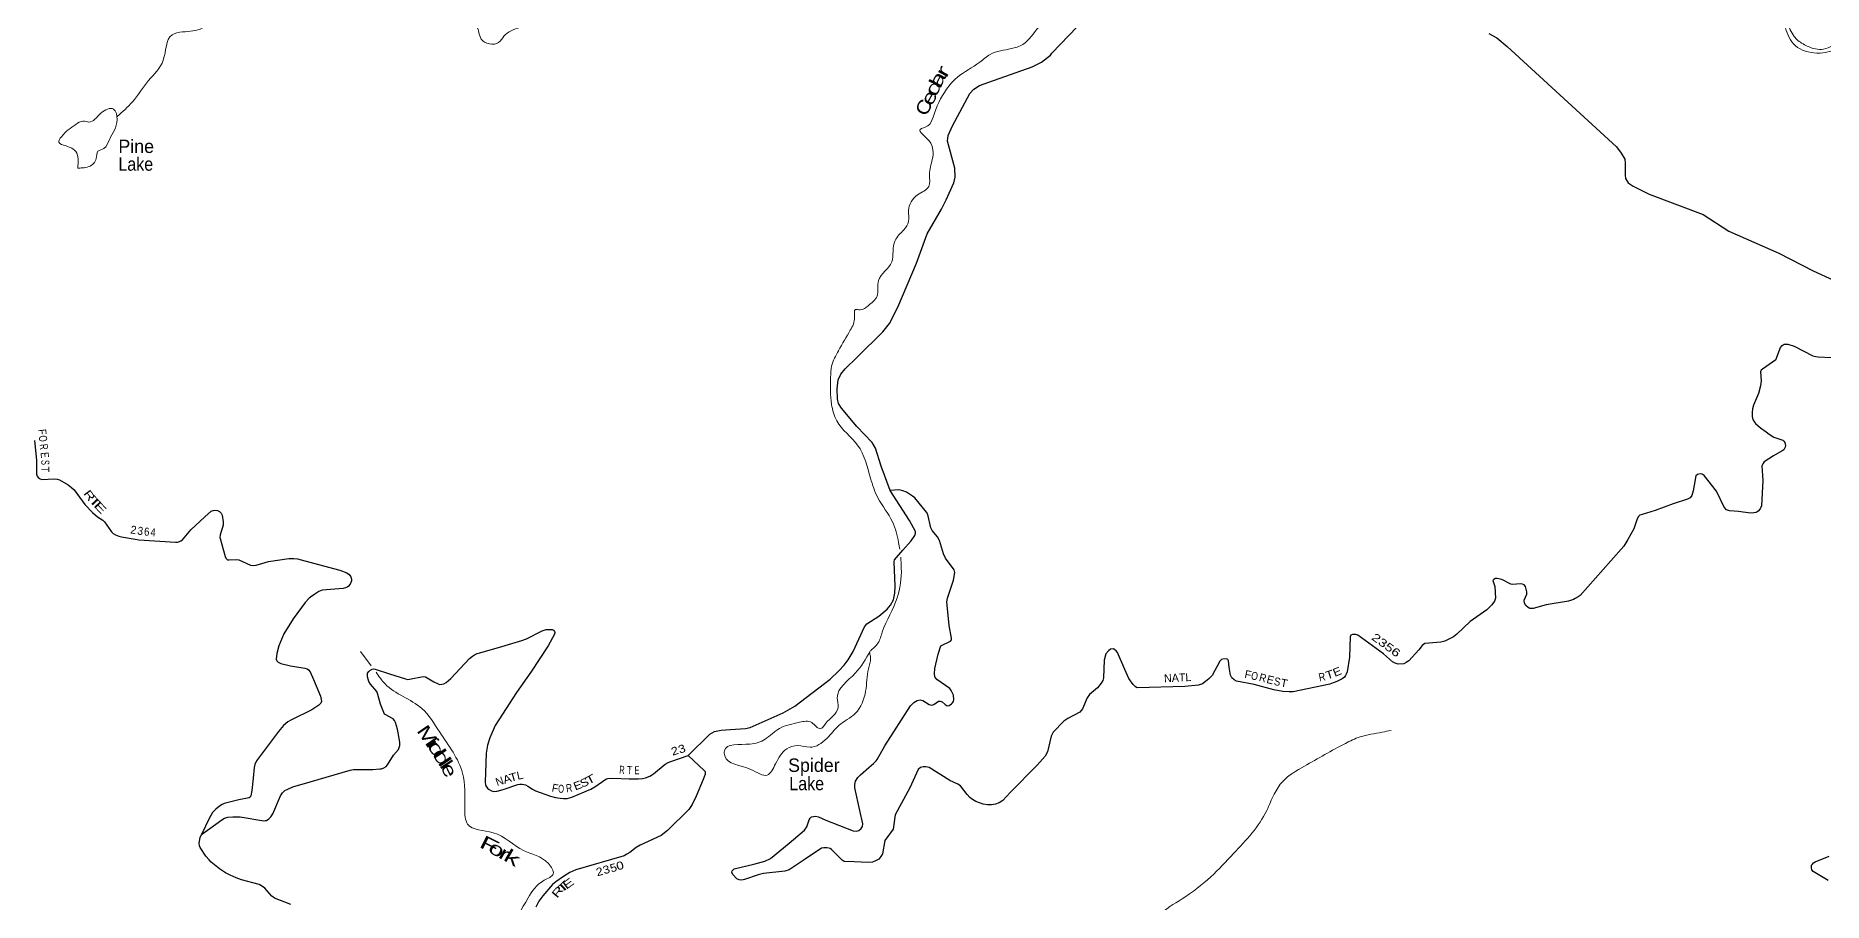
# Model space of a CAD drawing. Header units: feet. Extents: x -751810 to -497223, y -177792 to 12311.
# Drawn here: x -617263 to -590454, y -28382 to -15385 of the extents above; entities that cross this region are included whole.
import ezdxf
from ezdxf.enums import TextEntityAlignment as Align

# ---------------------------------------------------------------- set-up
doc = ezdxf.new("R2010")
doc.units = ezdxf.units.FT
doc.header["$LTSCALE"] = 80
doc.layers.add('29', color=7, linetype='Continuous', lineweight=25)
doc.layers.add('39', color=7, linetype='Continuous', lineweight=13)
doc.layers.add('30', color=7, linetype='Continuous')
doc.layers.add('41', color=7, linetype='Continuous')

msp = doc.modelspace()

# ---------------------------------------------------------------- linework, layer by layer
at = {"layer": '29'}
msp.add_line((-604768.39, -26360.79), (-604700.17, -26301.93), dxfattribs=at)
for points in [[(-604447.7, -22207.24), (-604582.08, -21840), (-604670.31, -21572.47), (-604716.86, -21486.74), (-604947.12, -21244.93), (-605178.44, -20969.12), (-605221.34, -20899.37), (-605240.56, -20828.86), (-605242.8, -20683.64), (-605227.75, -20546.79), (-605186.4, -20461.25), (-605125.23, -20380.12), (-604946.44, -20209.65), (-604560.15, -19823.93), (-604458.87, -19700.61), (-604332.96, -19454.08), (-604053.62, -18797.77), (-603892.66, -18354.24), (-603677.63, -17988.07), (-603606.7, -17845.43), (-603491.37, -17589.01), (-603472.15, -17505.67), (-603477.66, -17369.68), (-603586.97, -16967.11), (-603581.07, -16883.85), (-603512.29, -16737.2), (-603254.3, -16251.14), (-603191.69, -16185.9), (-603106.94, -16129.34), (-602969.82, -16079.72), (-602320.78, -15850.72), (-602177.88, -15783.18), (-602088.18, -15712.67), (-602043.33, -15674.2), (-602024.1, -15648.56), (-601643.4, -15252.7)], [(-595470.51, -15352.8), (-595347.72, -15417.78), (-595192.75, -15547.88), (-593555.65, -17053.34), (-593483.2, -17148.61), (-593431.95, -17238.36), (-593425.84, -17296.54), (-593425.54, -17475.55), (-593418.13, -17524.59), (-593380.69, -17590.93), (-593302.83, -17639.51), (-593065.23, -17761.59), (-592254.3, -18066.42), (-591869.67, -18318.23), (-591121.83, -18645.09)], [(-591121.83, -18645.09), (-590607.79, -18909.25), (-590299.05, -19053.6)], [(-591163.69, -20246.2), (-591093.61, -20063.32), (-591071.18, -20031.27), (-591039.14, -20012.03), (-590987.88, -20012.03), (-590891.89, -20040.66), (-590613.02, -20185.13), (-590564.97, -20197.94), (-590528.2, -20201.46), (-590333.55, -20209.07)], [(-591163.69, -20246.2), (-591365.06, -20384.23), (-591384.29, -20403.46), (-591394.11, -20427.15), (-591387.86, -20563.22), (-591397.1, -20634.24), (-591427.2, -20750.07), (-591498.37, -20926.11), (-591514.04, -20982.01), (-591522.05, -21031.69), (-591522.05, -21095.8), (-591510.83, -21139.06), (-591486.81, -21182.34), (-591470.79, -21199.96), (-591395.31, -21264.55), (-591310.6, -21324.97), (-591267.35, -21360.23), (-591194, -21405.72)], [(-591194, -21405.72), (-591061.58, -21449.66), (-591043.96, -21464.08), (-591029.54, -21484.92), (-591020.74, -21529.53), (-591023.13, -21553.83), (-591034.35, -21574.67), (-591047.16, -21593.9), (-591072.09, -21611.85), (-591201.36, -21687.18)], [(-591194, -21405.72), (-591061.58, -21449.66), (-591043.96, -21464.08), (-591029.54, -21484.92), (-591020.74, -21529.53), (-591023.13, -21553.83), (-591034.35, -21574.67), (-591047.16, -21593.9), (-591072.09, -21611.85), (-591201.36, -21687.18)], [(-617280.26, -21456.78), (-617252.36, -21753.3), (-617250.06, -21959.22), (-617241.3, -21993.24), (-617227.47, -22011.04), (-617197.83, -22030.81), (-617169.99, -22041.24), (-616980.9, -22030.16), (-616942.9, -22034.77), (-616909.31, -22048.61), (-616774.93, -22119.8), (-616725.4, -22158.7), (-616687.98, -22194.94), (-616525.63, -22413.71), (-616412.51, -22534.56), (-616336.22, -22602.31), (-616259.08, -22650.47), (-616231.48, -22677.46), (-616127.45, -22827.76), (-616103.03, -22853.45), (-616067.46, -22873.23), (-616016.08, -22891.02), (-615974.91, -22903.67), (-615773.01, -22938.48), (-615719.03, -22946.28), (-615166.33, -22981.99), (-615137.69, -22980.01), (-615107.2, -22972.14), (-615088.28, -22962.21), (-615064.57, -22944.42), (-614937.64, -22796.66), (-614725.83, -22603.6)], [(-591201.36, -21687.18), (-591339.43, -21775.31), (-591361.86, -21807.36), (-591373.02, -21834.75), (-591361.12, -22056.91), (-591381.08, -22435.59), (-591401.1, -22483.58), (-591429.14, -22515.72), (-591461.17, -22534.96), (-591493.21, -22541.37), (-591547.43, -22545.74), (-591725.44, -22519.14), (-591858.44, -22509.31), (-591903.5, -22494.54), (-591941.74, -22454.82), (-592056.38, -22214.76), (-592242.66, -21980.08), (-592271.72, -21961.21), (-592300.56, -21958.01), (-592342.21, -21964.42), (-592365.3, -21984.9), (-592407.7, -22209.65), (-592425.51, -22281.74), (-592447.93, -22313.79), (-592491.53, -22335.39), (-592706.32, -22403.77), (-592974.29, -22506.75), (-593168.78, -22563.8), (-593204.02, -22576.62), (-593227.93, -22600.1), (-593252.08, -22643.93), (-593293.25, -22782.28), (-593383.43, -22942.02), (-593447.08, -23042.12), (-593641.12, -23260.95)], [(-607478.39, -26181.92), (-607151.22, -25862.69), (-607082.73, -25820.43), (-606984.64, -25801.79), (-606842.91, -25790.67), (-606619.42, -25776.14), (-606548.94, -25760.12), (-606502.14, -25741.55), (-606052.38, -25538.96), (-605946.64, -25482.14), (-605876.18, -25439.59), (-605349.8, -25035.93), (-605220.07, -24911.7), (-605139.98, -24825.16), (-605079.11, -24748.24), (-605002.81, -24619.21), (-604831.93, -24251.89), (-604797.19, -24206.56), (-604616.65, -24093.59), (-604492.84, -23988.6), (-604441.34, -23928.25), (-604399.94, -23847.57), (-604380.71, -23745), (-604375.14, -23642.16), (-604391.06, -23275.99), (-604383.92, -23248.19), (-604257.73, -23103.57), (-604133.21, -22958.89), (-604077.64, -22880.23), (-604068.03, -22848.18), (-604071.17, -22822.6), (-604160.89, -22654.38), (-604447.7, -22207.24)], [(-604700.17, -26301.93), (-604657.47, -26262.71), (-604641.45, -26240.28), (-604530.11, -26036.52), (-604143.84, -25434.95), (-604093.6, -25384.48), (-604045.55, -25355.63), (-603998.74, -25344.77), (-603959.05, -25355.63), (-603862.93, -25416.53), (-603826.25, -25425.2), (-603792.45, -25416.53), (-603724.24, -25367.88), (-603696.34, -25365.24), (-603670.71, -25374.86), (-603622.65, -25416.53), (-603591.55, -25435.28), (-603564.98, -25429.35), (-603529.74, -25406.91), (-603520.13, -25397.3), (-603497.7, -25371.65), (-603492.55, -25341.91), (-603500.91, -25275.5), (-603536.15, -25204.98), (-603556.23, -25176.37), (-603751.25, -25039.4), (-603776.43, -25003.05), (-603782.84, -24954.97), (-603778.86, -24876.79), (-603728.71, -24662.24), (-603687.02, -24535.41), (-603542.53, -24467.2), (-603526.6, -24448.54), (-603526.6, -24422.9), (-603566.02, -24228.75), (-603600.4, -23876.1), (-603590.67, -23823.52), (-603497.02, -23553), (-603478.55, -23437.29), (-603488.62, -23395.33), (-603620.36, -23222.02), (-603648.34, -23158.43), (-603709.21, -22956.5), (-603737.91, -22899.19), (-603819.65, -22805.13), (-603837.36, -22767.39), (-603882.21, -22568.66), (-603904.41, -22531.12), (-604080.83, -22318.65), (-604114.6, -22289.83), (-604205.78, -22228.91), (-604260.24, -22209.68), (-604316.91, -22198.64), (-604447.7, -22207.24)], [(-614725.83, -22603.6), (-614630.61, -22516.81), (-614602.15, -22505.42), (-614580.41, -22501.47), (-614538.91, -22507.4), (-614507.29, -22523.22), (-614482.77, -22544.63), (-614467.77, -22574.63), (-614449.98, -22675.48), (-614453.7, -22727.26), (-614497.41, -22871.25), (-614502.35, -22908.83), (-614499.45, -22927.94), (-614424.61, -23197.7), (-614411.45, -23223.24), (-614401.57, -23233.13), (-614385.76, -23245), (-614363.73, -23247.24), (-614255.33, -23241.04), (-614215.11, -23247.1), (-614039.93, -23328.05), (-614000.59, -23332.61), (-613956.93, -23326.07), (-613769.91, -23270.64), (-613469.81, -23227.21), (-613438.19, -23225.23), (-613393.06, -23224.45), (-613337.41, -23233.14), (-613095.87, -23298.11), (-612703.12, -23402.23), (-612599.31, -23442.75), (-612563.74, -23468.46), (-612535.14, -23500.52), (-612526.19, -23533.72), (-612526.19, -23563.38), (-612548.29, -23612.1), (-612575.6, -23644.45), (-612593.38, -23656.32), (-612615.12, -23668.18), (-612650.47, -23675.41), (-612966.5, -23701.19), (-613018.26, -23721.57), (-613079.52, -23761.12), (-613143.75, -23806.61), (-613160.54, -23820.45), (-613220.69, -23886.47), (-613402.17, -24129.6), (-613541.07, -24357.84), (-613618.03, -24538.28), (-613647.69, -24652.88), (-613655.57, -24734.04), (-613647.67, -24761.73), (-613627.11, -24779.32), (-613585.42, -24801.28), (-613441.97, -24838.09), (-613225.76, -24870.49), (-613192.1, -24880.54), (-613172.41, -24894.22), (-613146.72, -24923.88), (-613098.21, -25042.87), (-612990.7, -25293.49), (-612980.72, -25339.15), (-612978.74, -25368.81), (-612988.62, -25396.5), (-613016.5, -25426.73), (-613122.86, -25495.92), (-613428.33, -25645.66), (-613481.35, -25676.5), (-613546.9, -25730.69), (-613624, -25822.7), (-613950.04, -26262.64), (-613975.15, -26317.26), (-613985.61, -26359.53), (-614000.89, -26520.45), (-614022.11, -26705.77), (-614035.01, -26784.69), (-614046.87, -26806.44), (-614063.35, -26816.63), (-614216.77, -26844.63), (-614437.19, -26898.87), (-614467.8, -26915.21), (-614509.3, -26940.92), (-614564.17, -26987.52), (-614610.09, -27037.81), (-614664.44, -27126.82), (-614777.59, -27367.73)], [(-593641.12, -23260.95), (-594100.2, -23778.67), (-594129.92, -23801.04), (-594174.77, -23826.68), (-594200.4, -23842.71), (-594277.3, -23864.02), (-594610.27, -23921.34), (-594802.71, -23974.12), (-594854.77, -23974.96), (-594879.6, -23961.3), (-594914.84, -23929.25), (-594937.26, -23893.99), (-594939.74, -23852.84), (-594902.02, -23762.58), (-594902.02, -23723.9), (-594918.04, -23647.19), (-594939.32, -23621.01), (-594962.89, -23608.72), (-595001.15, -23605.41), (-595109.85, -23614.59), (-595139.1, -23608.72), (-595272.53, -23542.41), (-595347.35, -23525.39), (-595369.77, -23525.39), (-595394.95, -23539.24), (-595408.22, -23557.44), (-595377.83, -23645.61), (-595370.62, -23819.68), (-595382.59, -23865.14), (-595424.24, -23919.63), (-595499.99, -23994.21), (-595749.89, -24169.6), (-595950.06, -24362.28), (-595997.7, -24400.42), (-596087.41, -24445.29), (-596129.06, -24464.52), (-596188.31, -24480.02), (-596429.86, -24499.74), (-596468.66, -24531.83), (-596518.93, -24597.36), (-596670.05, -24759.33), (-596712.14, -24788.25), (-596744.18, -24804.28), (-596828.09, -24809.2), (-596875.53, -24797.87), (-596913.98, -24775.43), (-597048.8, -24657.57), (-597432.99, -24377.98), (-597466.49, -24366.93), (-597513.08, -24365.16), (-597538.71, -24377.98), (-597549.77, -24400.75), (-597558.33, -24708.32), (-597596.38, -24926.08), (-597608.94, -24962.86), (-597620.18, -24982.53), (-597636.18, -25006.13), (-597670.06, -25031.86), (-597750.16, -25073.53), (-597802.78, -25092.68), (-597856.7, -25110.3), (-598404.13, -25224.02), (-598464.6, -25227.38), (-598560.71, -25220.97), (-598694.52, -25194.51), (-598989.6, -25116.9), (-599255.92, -25063.91), (-599290.86, -25045.13), (-599323.2, -25015.83), (-599342.43, -24977.37), (-599361.96, -24857.42), (-599374.46, -24759.41), (-599384.07, -24743.39), (-599406.68, -24732.34), (-599460.97, -24733.77), (-599480.19, -24743.39), (-599504.07, -24767.79), (-599620.39, -24978.63), (-599669.21, -25028.65), (-599717.27, -25073.53), (-599765.32, -25105.58), (-599825.3, -25125.21), (-600028.78, -25147.92), (-600742.23, -25165.39), (-600771.3, -25150.47), (-600806.54, -25118.41), (-600866.84, -25024.25), (-600928.27, -24891.09)], [(-614777.59, -27367.73), (-614471.76, -27144.6), (-614433.37, -27122.82), (-614380.85, -27105.05), (-614305.76, -27099.11), (-614197.84, -27102.95), (-613843.34, -27160.42), (-613822.59, -27158.44), (-613804.81, -27154.49), (-613768.24, -27128.78), (-613735.64, -27099.12), (-613706.44, -27053.73), (-613592.52, -26784.87), (-613563.71, -26739.22), (-613526.17, -26707.58), (-613484.67, -26683.85), (-613408.06, -26651.74), (-613146.89, -26576.57), (-612549.52, -26400.19), (-612497.58, -26393.16), (-612454.11, -26389.21), (-612209.8, -26389.01), (-612100.37, -26383.28), (-612076.66, -26379.32), (-612045.04, -26367.46), (-612009.73, -26344.23), (-611987.73, -26320), (-611896.63, -26177.28), (-611824.7, -26090.61), (-611817.78, -26074.79), (-611802.16, -26029.83), (-611800.99, -25981.85), (-611837.53, -25785.08), (-611866.2, -25685.23), (-611883.99, -25653.59), (-611901.59, -25633.52), (-612020.34, -25568.56), (-612030.23, -25558.67), (-612041.53, -25537.95), (-612092.21, -25410.72), (-612132, -25264.03), (-612149.26, -25223.37), (-612242.54, -25111.03), (-612266.38, -25070.24), (-612288.11, -25001.03), (-612290.09, -24969.39), (-612286.2, -24948), (-612268.35, -24919.96), (-612252.54, -24904.14), (-612216.14, -24883.86), (-612193.26, -24882.38), (-612173.5, -24884.36), (-611959.13, -24958.48), (-611717, -25032.67), (-611681.43, -25038.6), (-611658.09, -25038.24), (-611450.22, -24997.08), (-611420.06, -25000.44), (-611291.66, -25077.72), (-611228.89, -25107.81), (-611205.17, -25113.75), (-611174.14, -25112.75), (-611141.93, -25105.84), (-611108.34, -25088.04), (-611037.18, -25026.36), (-610757.69, -24725.81), (-610714.09, -24690.58), (-610682.47, -24668.83), (-610644.92, -24651.03), (-610602.67, -24639.89), (-610272.66, -24544.52), (-609975.03, -24458.3), (-609900.89, -24429.56), (-609665.7, -24312.43), (-609636.09, -24301.02), (-609606.44, -24293.11), (-609560.99, -24291.13), (-609517.51, -24293.11), (-609500.22, -24300.03), (-609483.92, -24318.82), (-609477.99, -24336.62), (-609478.49, -24346.5), (-609481.94, -24360.35), (-609577.55, -24536.56), (-609837.57, -24931.55), (-610050.83, -25233.81), (-610261.97, -25560.01)], [(-600928.27, -24891.09), (-601037.21, -24634.42), (-601058.15, -24609.57), (-601098.08, -24583.14), (-601143.83, -24585.36), (-601174.97, -24608.78), (-601213.42, -24653.65), (-601238.81, -24750.79), (-601248.2, -25016.36), (-601261.47, -25057.51), (-601283.9, -25095.98), (-601340.67, -25163.87), (-601460.11, -25265.86), (-601493.57, -25317.79), (-601562.63, -25480.61), (-601601.87, -25528.84), (-601785.27, -25624.02), (-601844.56, -25666.51), (-602001.54, -25833.19), (-602033.76, -25893.39), (-602088.48, -26127.81), (-602123.28, -26188.97), (-602242.55, -26323.68), (-602647.62, -26734.89), (-602757.64, -26855.67), (-602812.62, -26890.51), (-602869.77, -26913.36), (-602930.64, -26922.98), (-602988.31, -26922.98), (-603052.22, -26912.28), (-603164.51, -26871.7), (-603215.77, -26839.64), (-603254.22, -26810.8), (-603293.23, -26768.12), (-603392.03, -26637.64), (-603433.63, -26608.86), (-603552.42, -26555.54), (-603862.34, -26361.63), (-603914.2, -26349.23), (-603955.84, -26349.23), (-603994.29, -26358.85), (-604029.8, -26389.26), (-604153.98, -26665.85), (-604374.14, -27071.87), (-604404.16, -27284.94), (-604529.36, -27453.58), (-604564.56, -27656.98), (-604586.36, -27697.94), (-604619.02, -27733.91), (-604670.28, -27762.76), (-604715.13, -27778.78), (-604777.57, -27784.92), (-604990.67, -27775.83)], [(-610261.97, -25560.01), (-610374, -25733.09), (-610451.75, -25914.64), (-610487.32, -26025.37), (-610509.98, -26145.28), (-610524.16, -26582.62), (-610518.79, -26621.62), (-610511.03, -26638.39), (-610487.32, -26670.03), (-610464.33, -26688.93), (-610427.31, -26711.05), (-610406.66, -26717.78), (-610390.77, -26720.64), (-610355.2, -26716.69), (-610344.18, -26714.57), (-610254.05, -26691.56), (-610032.8, -26614.66), (-610001.37, -26608.8), (-609969.56, -26610.71), (-609918.18, -26622.57), (-609882.83, -26639.25), (-609812.09, -26687.03), (-609767.49, -26709.77), (-609541.87, -26791.97), (-609466.33, -26809.13), (-609396.47, -26820.32), (-609349.38, -26823.57), (-609293.71, -26824.27), (-609256.47, -26817.16), (-609225, -26808.18), (-608940.37, -26683.65), (-608878.42, -26650.48), (-608711.82, -26538.29), (-608685.04, -26527.65), (-608610.47, -26520.32), (-608361.73, -26530.77), (-608222.62, -26531.61), (-608162.37, -26525.46), (-608119.85, -26515.79), (-608055.4, -26492.74), (-608026.21, -26477.38), (-607997.33, -26456.46), (-607821.39, -26310.93), (-607777.91, -26285.06), (-607740.43, -26270.58), (-607478.39, -26181.92)], [(-607478.39, -26181.92), (-607237.6, -26406.02), (-607224.66, -26423.12), (-607224.66, -26461.54), (-607251.36, -26539.57), (-607358.7, -26788.62), (-607416.78, -26916.25), (-607470.73, -26989.57), (-607788.24, -27306.91), (-607881.27, -27380.66), (-608198.11, -27527.86), (-608257.83, -27560.77), (-608355.02, -27633.53), (-608396.65, -27662.35), (-608440.11, -27687.95), (-609162.91, -27897.05), (-609250.67, -27936.64), (-609346.73, -27994.31), (-609465.21, -28074.41), (-609514.43, -28115.79), (-609657.34, -28285.85), (-609718.18, -28365.95), (-609764.86, -28455.06)], [(-605965.82, -27495.27), (-605734.18, -27302.42), (-605698.69, -27249.92), (-605663.45, -27144.15), (-605647.43, -27121.71), (-605628.17, -27101.31), (-605570.54, -27092.87), (-605525.69, -27102.48), (-605412.7, -27152.86), (-605005.39, -27311.33), (-604958.62, -27314.03), (-604920.18, -27304.41), (-604881.73, -27275.56), (-604864.97, -27245.01), (-604859.31, -27205.05), (-604902.46, -27004.2), (-604979.42, -26666.44), (-604977.85, -26615.28), (-604968.23, -26567.2), (-604932.99, -26512.71), (-604893.59, -26468.8), (-604768.39, -26360.79)], [(-613435.09, -28417.85), (-613681.26, -28320.14), (-613706.9, -28303.05), (-613720.75, -28290.52), (-613829.39, -28169.16), (-613863.31, -28144.92), (-613912.01, -28117.88), (-614177.85, -28044.83), (-614256.71, -28015.32), (-614345.02, -27978.29), (-614416.01, -27942.72), (-614507.4, -27881.43), (-614629.9, -27778.88), (-614661.65, -27748.48), (-614712.51, -27690.56), (-614799.09, -27563.04), (-614809.37, -27533.88), (-614812.22, -27494), (-614798.88, -27411.14), (-614777.59, -27367.73)], [(-604990.67, -27775.83), (-605136.63, -27769.61), (-605170.07, -27753.14), (-605326.53, -27592.8), (-605349.48, -27576.85), (-605394.33, -27567.24), (-605442.39, -27564.03), (-605478.61, -27572.87), (-605724.1, -27734.39), (-605961.4, -27894.17), (-606026.46, -27918.42), (-606349.05, -27951.87), (-606427.55, -27969.98), (-606630.98, -28041.61), (-606672.83, -28051.56), (-606714.28, -28044.82), (-606749.52, -28028.79), (-606807.02, -27966.14), (-606823.21, -27929.43), (-606816.8, -27910.2), (-606788.58, -27880.67), (-606491.4, -27810.43), (-606329.83, -27765.96), (-606244.06, -27726.91), (-605965.82, -27495.27)], [(-590380.75, -28054.42), (-590606.11, -27920.95), (-590624.25, -27897.36), (-590632.26, -27865.3), (-590629.06, -27828.44), (-590617.84, -27810.81), (-590601.24, -27792.63), (-590576.19, -27775.55), (-590367.94, -27692.21)]]:
    msp.add_lwpolyline(points, dxfattribs=at)
at = {"layer": '39'}
msp.add_line((-612393.93, -24618.75), (-612230.87, -24834.37), dxfattribs=at)
for points in [[(-590857.32, -8561.5), (-590324.82, -8669.45), (-590099.32, -8691.07), (-589928.7, -8740.08), (-589769.72, -9010.76), (-589437.55, -9171.15), (-589314.12, -9144.82), (-589237.38, -9137.93), (-589070.14, -9271.59), (-588624.11, -9248.19), (-588377.54, -9213.66), (-588221.56, -9169.68), (-587621.63, -9106.29), (-587060.55, -9076.6), (-586873.62, -8988.71), (-586602.91, -9083.63), (-586375.07, -9085.11), (-586172.5, -8902.68), (-585879.98, -8895.08), (-585546.65, -8857.85), (-585215.66, -8840.75), (-584824.22, -8951.64), (-584518.01, -8970.46), (-584353.31, -9011.31), (-584036.59, -9254.16), (-583771.32, -9185.64), (-583680.66, -9191.06), (-583512.8, -9411.46), (-583243.88, -9617.27), (-582841.16, -9778.75), (-582520.18, -9882.51), (-582256.27, -10023.7), (-582147.49, -10281.51), (-582102.27, -10604.89), (-581939.79, -10657.81), (-581689.6, -10649.55), (-581580.5, -10762.15), (-581505.97, -10892.37), (-581256.43, -11049.48), (-581017.85, -11260.88), (-580633.69, -11323.25), (-580459.82, -11420.71), (-580200.07, -11569.91), (-579866.9, -11667.81), (-579716.96, -11748.77), (-579213.68, -12303.05), (-578853.37, -12720.01), (-578431.43, -12940.28), (-578219.09, -12903.21), (-577950.05, -12850.87), (-577709.2, -12921.13), (-577342.25, -12799.71), (-577003.14, -12778.7), (-576738.61, -12881.59), (-576191.45, -12839.58), (-575884.95, -12840.26), (-575641.26, -12985.18), (-575543.06, -13148.03), (-575488.84, -13288.02), (-575217, -13437.41), (-575135.61, -13517.32), (-574589.95, -14070.24), (-574529.91, -14349.47), (-574535.52, -14698.29), (-574656.14, -15051.39), (-574804.86, -15270.96), (-575049.86, -15583.83), (-575218.71, -15926.1), (-575449.04, -16329.95), (-575724.44, -16527.4), (-575796.76, -16635.2), (-575824.22, -16963.51), (-575952.66, -17050.27), (-576394.32, -17303.65), (-576451.22, -17456.05), (-576357.68, -17784.21), (-576377.93, -18040.03), (-576527.7, -18074.03), (-576865.38, -18131.36), (-576901.37, -18362.74), (-576738.88, -18540.7), (-576604.41, -18706.13), (-576632.92, -18973.92), (-576865.86, -19038.91), (-577124.24, -19055.11), (-577296.63, -19242.04), (-577438.82, -19431.45), (-577503.81, -19710.78), (-577595.3, -20007.86), (-577658.4, -20295.29), (-577706.16, -20506.32)], [(-601045.49, -11826.63), (-601368.55, -11802.85), (-601575.08, -11895.07), (-601747.67, -12058.97), (-601814.39, -12127.42), (-601872.04, -12103.39), (-601953.38, -12064.48), (-602114.6, -12188.4), (-602417.94, -12283.56), (-602735.22, -12188.68), (-602898.25, -12306.49), (-603183.04, -12450.66), (-603500.8, -12555.45), (-603731.01, -12447.22), (-604017.43, -12456.19), (-604140.42, -12643.87), (-604323.9, -12894.15), (-604539.49, -13078.86), (-604768.66, -13123.96), (-605200.72, -13273.49), (-605383.11, -13429.01), (-605609.85, -13399.56), (-605774.47, -13343.46), (-606160.41, -13414.18), (-606706.98, -13491.47), (-606839.3, -13594.13), (-607098.76, -13888.37), (-607429.81, -14091.57), (-607598.12, -14247.53), (-607735.7, -14388.35), (-607933.61, -14525.22), (-608270.11, -14710.09), (-608513.1, -14746.67), (-608822.57, -14906.19), (-609373.88, -15128.55), (-609696.23, -15188.81), (-610000.79, -15259.73), (-610240.91, -15393.23), (-610320.49, -15485.48), (-610582.79, -15434.71), (-610649.2, -15247.02), (-610780.21, -15186.34), (-611023.7, -15176.52), (-611250.8, -15096.63), (-611534.23, -15075.44), (-611805.04, -15038.53), (-611999.44, -15006.07), (-612172.11, -15048.95), (-612348.49, -14958.58), (-612574.33, -14963.44), (-612724.74, -14879.96), (-613114.06, -14831.17), (-613206.51, -14947.22), (-613465.05, -14904.64), (-613611.23, -14938.28), (-613817.03, -15008.33), (-613920.41, -15027.21), (-614012.63, -15074.68), (-614133.67, -15078.86), (-614276.87, -15144.87), (-614434.69, -15226.55), (-614610.64, -15184.6), (-614764.5, -15268.42), (-615060.62, -15327.51), (-615219.27, -15372.85), (-615350.47, -15749.86), (-615572.08, -16057.42), (-615814.29, -16378.44), (-616042.8, -16595.38)], [(-597655.53, -13000.83), (-597781.29, -13019.13), (-597807.34, -13199.82), (-597684.65, -13268.3), (-597595.94, -13390.15), (-597629.84, -13564.55), (-597793.27, -13694.45), (-597892.02, -13818.36), (-597984.47, -13934.4), (-598176.55, -13954.47), (-598416.67, -13964.92), (-598479.16, -14027.47), (-598566.98, -14248.54), (-598694.74, -14335.22), (-598954.67, -14334.95), (-599383.37, -14381.73), (-599651.37, -14443.73), (-599984.16, -14453.24), (-600447.97, -14464.59), (-601069.06, -14478.98), (-601345.73, -14621.39), (-601437.84, -14850.4), (-601555.9, -14886.95), (-601721, -14821.15), (-601921.45, -14974.07), (-602220.78, -15254.93), (-602461.07, -15517.51), (-602632.33, -15578.59), (-602947.48, -15665.31), (-603104.41, -15781.3), (-603444.36, -16010.43), (-603603.26, -16186.87), (-603804.28, -16604.01), (-603883.16, -16736.62), (-603997.73, -16789.43), (-603864.36, -16963.13), (-603816.95, -17238.97), (-603858.67, -17467.58), (-603870.57, -17646.71), (-604037.89, -17772.46), (-604174.47, -18006.09), (-604171.88, -18173.59), (-604244.34, -18294.3), (-604374.6, -18457.54), (-604406.03, -18617.9), (-604423.3, -18776.69), (-604623.93, -19058.7), (-604643.64, -19292.04), (-604777.27, -19435.01), (-604898.14, -19495.68), (-604970.6, -19493.35), (-604982.07, -19597.87), (-605047.16, -19801.53), (-605224.49, -20110.5), (-605326.73, -20341.2), (-605342.25, -20508.12), (-605327.3, -20914.02), (-605250.72, -21160.54), (-604936.28, -21527.63), (-604742.86, -22021.96), (-604633.51, -22313.9), (-604413.61, -22675.94), (-604323.03, -22987.45), (-604305.85, -23084.85)], [(-591032.84, -14990.38), (-590851.13, -15439.8), (-590693.45, -15541.04), (-590450.19, -15587.13), (-590184.37, -15484.33), (-589853.38, -15592.27), (-589634.34, -15765.05), (-589237.56, -16045.43), (-589228.75, -16054.29)], [(-591033.49, -15230.23), (-590902.6, -15505.56), (-590594.27, -15643.41), (-590413.71, -15634.06), (-590295.18, -15603.63), (-590135.46, -15577.85), (-589932.52, -15623.33), (-589765.64, -15779.17), (-589669.78, -15837.11), (-589592.16, -15900.82), (-589425.05, -16042.55), (-589331.69, -16130.71), (-589328.14, -16161.01)], [(-616632.54, -17370.82), (-616660.74, -17123.83), (-616809.08, -17038.4), (-616916.06, -16982.53), (-616879.15, -16901.01), (-616661.48, -16714.35), (-616555.1, -16665.32), (-616464.91, -16680.31), (-616285.25, -16546.89), (-616095.88, -16486.4), (-616042.58, -16643.42), (-616084.01, -16801.44), (-616159.19, -16944.25), (-616240.03, -17074.79), (-616330.11, -17118.29), (-616355.8, -17226.39), (-616466.56, -17347.9), (-616563.9, -17366.96), (-616632.54, -17370.82)], [(-618485.21, -21964.75), (-618479.89, -22418.76), (-618573.72, -22885.72), (-618630.15, -23194.54), (-618694.34, -23432.51), (-618825.88, -23696.56), (-618998.47, -23860.46), (-619266.15, -23912.39), (-619585.24, -23934.44), (-619894.64, -24091.93), (-619959.2, -24279.47), (-619908.21, -24692.58), (-619635.4, -25223.73), (-619418.4, -25551.4), (-619333.73, -25858.69), (-619223, -26108.31), (-619035.99, -26243.4), (-618784.76, -26386.59), (-618071.56, -27192.06), (-617920.53, -27503.49), (-617966.9, -27812.63), (-618018.51, -28097.4), (-617954.14, -28347.56), (-617981.1, -28679.5), (-617823.7, -28981.05), (-617586.51, -29307.35), (-617097.87, -29708.26), (-616925.57, -29923.56), (-616696.08, -30176.99), (-616541.35, -30498.63), (-616541.12, -30861.7), (-616478.26, -31158.2), (-616592.11, -31374.41), (-616661.45, -31646.51), (-616737.76, -31823.58), (-616980.19, -32213.17), (-617063.15, -32470.71), (-617297.05, -32660.88), (-617379.66, -32845.82), (-617486.23, -33023.93), (-617761.76, -33378.17), (-618032.16, -33575.24), (-618382.07, -33862.55), (-618380.17, -34112.72), (-618399.57, -34398.52), (-618583.48, -34600.38), (-619079.14, -34969.75), (-619256.88, -35167.78), (-619328.31, -35318.78), (-619176.24, -35474.93), (-618908.6, -35671.1), (-618782.82, -35953.48), (-618791.62, -36037.91), (-619014.45, -36135.66), (-619185.52, -36376.25), (-619158.62, -36477.97), (-619035.57, -36473.84), (-618907.45, -36623.18), (-618866.58, -36852.41), (-618775.53, -36964.25), (-618572.57, -37166.41), (-618544.58, -37296.4), (-618537.87, -37399.48)], [(-604290.6, -23203.75), (-604281.19, -23372.03), (-604344.1, -23817.8), (-604566.33, -24329.06), (-604630.09, -24492.41), (-604744.75, -24609.76)], [(-604751.12, -24619.64), (-604971.31, -24945.39), (-605241.33, -25315.94), (-605229.9, -25459.52), (-605306.71, -25590.18), (-605412.98, -25697.71), (-605496.26, -25779.76), (-605624.2, -25686.91), (-605807.44, -25683.06), (-606106.62, -25774.32), (-606325.52, -25936.73), (-606551.58, -26010.17), (-606935.76, -26112.83), (-606930.01, -26183.61), (-606537.78, -26389.82), (-606292.7, -26474.32), (-606168.34, -26306.86), (-605999.81, -26082.31), (-605836.94, -26031.06), (-605650.4, -26057.21), (-605400.35, -25928.06), (-605216.58, -25730.23), (-604970.86, -25548.5), (-604816.96, -25216.59), (-604773.7, -24879.11), (-604742.26, -24718.76), (-604759.76, -24637.52)], [(-612157.19, -24931.8), (-612025, -25106.6), (-611472.84, -25475.26), (-611204.37, -25830.79), (-610861.72, -26444.87), (-610828.64, -26974.4), (-610786.02, -27211.76), (-610405.31, -27338.93), (-609948.56, -27605.7), (-609574.11, -27801.25), (-609502.55, -27954.82), (-609638.76, -28053.32), (-609879.12, -28317.92), (-610155.69, -28827.44), (-610290.62, -29133.74), (-610332.71, -29311.9), (-610389.39, -29751.82), (-610423.55, -30365.92), (-610347.92, -30703.18), (-610337.88, -31074.63), (-610279.01, -31431.52), (-610280.23, -31838.92), (-610177.37, -32144.78), (-610131.62, -32347.95), (-610315.2, -32539.73), (-610339.5, -32728.56), (-610217.53, -33127.8), (-610044.12, -33185.8), (-609942.51, -33344.37), (-610080.13, -33424.68), (-610072.99, -33576.19), (-609847.27, -33698.39), (-609797.43, -33899.68), (-609867.79, -34141.48), (-609778.34, -34364.21), (-609790.43, -34549.39), (-609836.77, -34796), (-609897.63, -34993.73), (-610001.11, -35077.15), (-610208.09, -35183.47), (-610415.92, -35439.03), (-610833.35, -36004.54), (-610911.11, -36225.94), (-611048.92, -36435.33), (-611012.3, -36733.01), (-611032.5, -36919.94), (-611180.68, -37076.56), (-611547.74, -37210.02), (-611665.92, -37373.65), (-611698.18, -37497.67), (-611733.68, -37597.38)], [(-609176.39, -31911.43), (-608844.66, -32058.4), (-608353.2, -31941.02), (-607764.79, -31508.07), (-607538.67, -31386.94), (-606925.82, -31179.56), (-606412.1, -31170.54), (-606043.93, -31444.21), (-605763.19, -31702.53), (-605637.02, -31864.83), (-605399.62, -31952.99), (-605026.86, -31829.79), (-604699.77, -31624.45), (-604497.81, -31425.19), (-604346.98, -31434.06), (-604033.68, -31280.72), (-603721.11, -31026.5), (-603487.85, -30670.91), (-603304.17, -30537.62), (-602842.71, -30290.2), (-602408.65, -30017.69), (-602163.88, -29618.09), (-602139.42, -29362.71), (-602032.54, -29051.48), (-601787.43, -28764.84), (-601666.96, -28716.26), (-601329.74, -28817.84), (-600837.72, -28744.86), (-600558.95, -28723.54), (-600490.68, -28669.25), (-600417.4, -28584.86), (-600070.62, -28331.74), (-599640.69, -28000.61), (-599298.87, -27652.53), (-598800.17, -27004.91), (-598689.42, -26760.36), (-598560.25, -26568.85), (-598236.46, -26341.21), (-597620.82, -25999.9), (-597402.02, -25902.02), (-597069.28, -25832), (-596935.38, -25804.02)]]:
    msp.add_spline(points, degree=3, dxfattribs=at)

# ---------------------------------------------------------------- texts
at = {"layer": '30'}
for s, rotation, width, p in [('F', 277.033, 0.85, (-617223.17, -21334.7)), ('O', 277.033, 0.75, (-617212.48, -21434.47)), ('R', 275.375, 0.75, (-617201.14, -21556.85)), ('E', 275.375, 0.8, (-617187.26, -21679.88)), ('S', 270.64, 0.7, (-617178.93, -21785.83)), ('T', 270.64, 0.85, (-617180.83, -21889.75)), ('R', 306.579, 1.4, (-616506.21, -22317.24)), ('T', 313.108, 2, (-616417.83, -22417.06)), ('E', 313.108, 1.75, (-616338.68, -22504.82)), ('3', 351.778, 0.95, (-615703.35, -22871.4)), ('6', 356.303, 0.9, (-615601.8, -22883.71)), ('4', 356.303, 0.85, (-615506.98, -22890.87)), ('O', 348.747, 0.8, (-598994.58, -25047.09)), ('T', 18.041, 1.2, (-597839.45, -25025.2)), ('E', 22.485, 1.15, (-597722.28, -24979.71)), ('R', 345.264, 0.9, (-598874.17, -25075.04)), ('S', 348.814, 0.9, (-598653.68, -25131.23)), ('T', 348.814, 1.05, (-598551.97, -25153.88)), ('R', 11.735, 0.85, (-597959.74, -25060.24)), ('2', 18.693, 1.2, (-607660.81, -26168.42)), ('3', 18.693, 1.2, (-607554.63, -26136.78)), ('A', 19.166, 1.15, (-610174.23, -26590.14)), ('T', 16.574, 1.2, (-610084.6, -26562.62)), ('L', 12.717, 1.05, (-609988.35, -26536.35)), ('S', 23.63, 1.2, (-609011.1, -26641.3)), ('T', 27.424, 1.45, (-608915.05, -26591.39)), ('R', 357.594, 0.7, (-608473.16, -26456.02)), ('T', 357.594, 0.85, (-608356.98, -26460.9)), ('E', 359.654, 0.7, (-608245.85, -26461.47)), ('F', 348.967, 0.95, (-609485.02, -26728.55)), ('O', 357.799, 0.65, (-609386.15, -26739.82)), ('R', 8.18, 0.8, (-609255.24, -26727.34)), ('E', 21.63, 1.15, (-609113.08, -26684.33)), ('2', 16.135, 1.15, (-608791.47, -27979.87)), ('3', 16.135, 1.15, (-608689.28, -27949.66)), ('5', 16.135, 1.15, (-608582.59, -27921.71)), ('0', 16.135, 1.25, (-608484.44, -27890.07)), ('R', 49.958, 1.5, (-609390.15, -28263.92)), ('T', 42.958, 1.95, (-609316.08, -28199.18)), ('E', 36.054, 1.5, (-609241.46, -28149.12))]:
    msp.add_text(s, height=120, rotation=rotation, dxfattribs=dict(at, width=width)).set_placement(p, align=Align.CENTER)
for s, rotation, p in [('2', 350.218, (-615807.22, -22855.14)), ('F', 348.747, (-599093.01, -25024.95)), ('E', 345.264, (-598760.8, -25104.02)), ('N', 19.166, (-610287.26, -26623.51))]:
    msp.add_text(s, height=120, rotation=rotation, dxfattribs=at).set_placement(p, align=Align.CENTER)
at = {"layer": '30', "width": 1.35}
msp.add_text('2356', height=120, rotation=323.955, dxfattribs=at).set_placement((-597240.34, -24431.6))
at = {"layer": '30'}
msp.add_text('NATL', height=120, rotation=2.903, dxfattribs=at).set_placement((-600338.62, -25083.94))
at = {"layer": '41'}
for s, rotation, width, p in [('d', 61.984, 1.6, (-603713.05, -16212.01)), ('a', 61.572, 1.55, (-603652.44, -16086.52)), ('r', 61.253, 1.6, (-603573.8, -15965.26)), ('C', 64.68, 1.2, (-603853.66, -16500.24)), ('e', 62.394, 1.4, (-603778.64, -16359.97)), ('M', 304.395, 1.4, (-611470.33, -25937.95)), ('i', 303.643, 1.45, (-611393.81, -26051.52)), ('d', 303.643, 1.8, (-611331.21, -26139.96)), ('d', 303.643, 1.8, (-611255.75, -26264.66)), ('l', 303.179, 1.35, (-611187.83, -26368.96)), ('e', 296.084, 1.35, (-611151.37, -26443.84)), ('F', 333.844, 1.7, (-610501.33, -27608.93)), ('o', 329.688, 1.5, (-610398.7, -27671.08)), ('r', 329.688, 1.65, (-610277.98, -27739.04)), ('k', 329.737, 1.7, (-610166.28, -27799.08))]:
    msp.add_text(s, height=200, rotation=rotation, dxfattribs=dict(at, width=width)).set_placement(p, align=Align.CENTER)
for s, p in [('Pine', (-616024.03, -17143.64)), ('Spider', (-605979.5, -26426.63))]:
    msp.add_text(s, height=200, dxfattribs=at).set_placement(p)
at = {"layer": '41', "width": 0.9}
for p in [(-616024.01, -17409.62), (-605961.48, -26701.65)]:
    msp.add_text('Lake', height=200, dxfattribs=at).set_placement(p)

doc.saveas('drawing.dxf')
